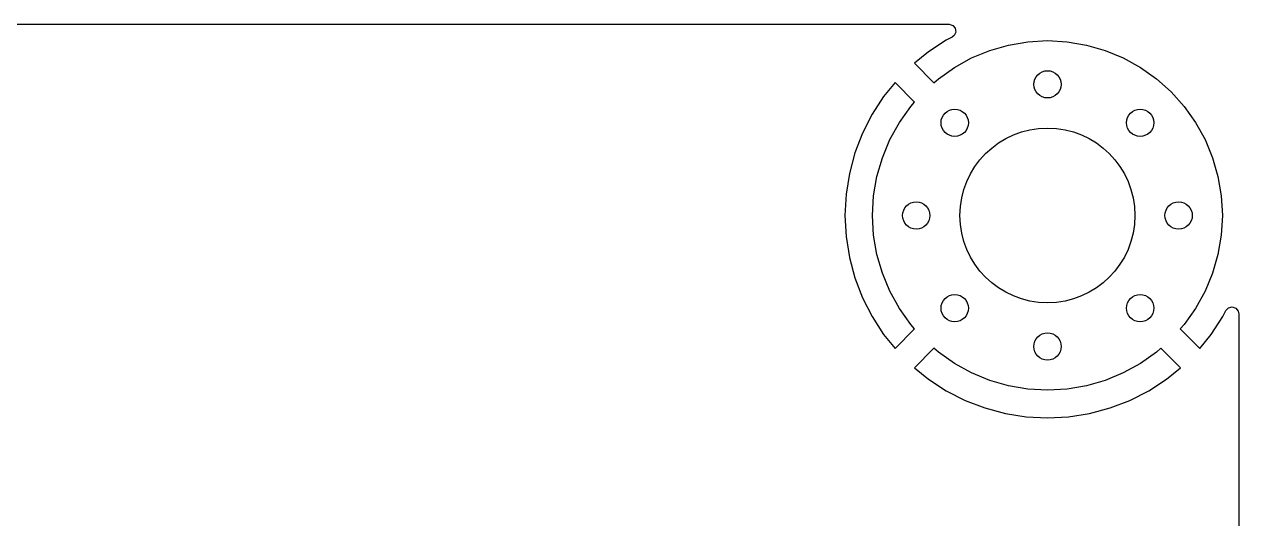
# Model space of a CAD drawing. Extents: x 2.85 to 10.26, y -4.55 to -2.42.
# Drawn here: x 9.381 to 10.256, y -2.778 to -2.421 of the extents above; entities that cross this region are included whole.
import ezdxf

# ---------------------------------------------------------------- set-up
doc = ezdxf.new("R2010")
doc.units = 0
doc.header["$MEASUREMENT"] = 0
doc.layers.add('BLACK', color=7, linetype='CONTINUOUS')

msp = doc.modelspace()

# ---------------------------------------------------------------- linework, layer by layer
at = {"layer": 'BLACK', "linetype": 'CONTINUOUS'}
for p, q in [((3.84346, -2.42128), (10.04731, -2.42128)), ((10.04731, -2.42128), (10.04995, -2.42205)), ((10.04995, -2.42205), (10.05175, -2.42413)), ((10.04953, -2.43051), (10.04518, -2.43273)), ((10.051, -2.42936), (10.04953, -2.43051)), ((10.05214, -2.42686), (10.051, -2.42936)), ((10.05175, -2.42413), (10.05214, -2.42686)), ((10.04518, -2.43273), (10.03237, -2.44104)), ((10.06345, -2.44555), (10.0765, -2.44014)), ((10.0765, -2.44014), (10.09008, -2.43623)), ((10.09008, -2.43623), (10.104, -2.43386)), ((10.104, -2.43386), (10.11811, -2.43307)), ((10.11811, -2.43307), (10.13222, -2.43386)), ((10.13222, -2.43386), (10.14614, -2.43623)), ((10.14614, -2.43623), (10.15972, -2.44014)), ((10.15972, -2.44014), (10.17277, -2.44555)), ((10.03237, -2.44104), (10.02223, -2.44926)), ((10.02223, -2.44926), (10.02223, -2.44926)), ((10.02223, -2.44926), (10.03638, -2.4634)), ((10.05108, -2.45238), (10.06345, -2.44555)), ((10.17277, -2.44555), (10.18514, -2.45238)), ((10.03956, -2.46056), (10.05108, -2.45238)), ((10.18514, -2.45238), (10.19666, -2.46056)), ((10.00831, -2.46318), (10.0001, -2.47332)), ((10.02246, -2.47732), (10.00831, -2.46318)), ((10.00831, -2.46318), (10.00831, -2.46318)), ((10.03638, -2.4634), (10.03956, -2.46056)), ((10.19666, -2.46056), (10.20719, -2.46997)), ((10.0001, -2.47332), (9.99178, -2.48612)), ((10.20719, -2.46997), (10.21661, -2.48051)), ((10.01144, -2.49203), (10.01961, -2.48051)), ((10.01961, -2.48051), (10.02246, -2.47732)), ((10.21661, -2.48051), (10.22478, -2.49203)), ((9.99178, -2.48612), (9.98485, -2.49972)), ((10.0046, -2.50439), (10.01144, -2.49203)), ((10.22478, -2.49203), (10.23162, -2.50439)), ((9.98485, -2.49972), (9.97938, -2.51398)), ((9.9992, -2.51745), (10.0046, -2.50439)), ((10.23162, -2.50439), (10.23702, -2.51745)), ((9.97938, -2.51398), (9.97543, -2.52873)), ((9.99528, -2.53102), (9.9992, -2.51745)), ((10.23702, -2.51745), (10.24094, -2.53102)), ((9.97543, -2.52873), (9.97304, -2.54381)), ((9.97543, -2.52873), (9.97543, -2.52873)), ((9.99292, -2.54495), (9.99528, -2.53102)), ((10.24094, -2.53102), (10.2433, -2.54495)), ((9.97304, -2.54381), (9.97224, -2.55906)), ((9.99213, -2.55906), (9.99292, -2.54495)), ((10.2433, -2.54495), (10.24409, -2.55906)), ((9.97224, -2.55906), (9.97224, -2.55906)), ((9.97224, -2.55906), (9.97304, -2.5743)), ((9.99292, -2.57316), (9.99213, -2.55906)), ((10.24409, -2.55906), (10.2433, -2.57316)), ((9.97304, -2.5743), (9.97543, -2.58938)), ((9.99528, -2.58709), (9.99292, -2.57316)), ((10.2433, -2.57316), (10.24094, -2.58709)), ((9.9992, -2.60067), (9.99528, -2.58709)), ((10.24094, -2.58709), (10.23702, -2.60067)), ((9.97543, -2.58938), (9.97543, -2.58938)), ((9.97543, -2.58938), (9.97938, -2.60413)), ((9.97938, -2.60413), (9.98485, -2.61839)), ((10.0046, -2.61372), (9.9992, -2.60067)), ((10.23702, -2.60067), (10.23162, -2.61372)), ((10.01144, -2.62608), (10.0046, -2.61372)), ((10.23162, -2.61372), (10.22478, -2.62608)), ((9.98485, -2.61839), (9.99178, -2.63199)), ((9.99178, -2.63199), (10.0001, -2.64479)), ((10.01961, -2.6376), (10.01144, -2.62608)), ((10.22478, -2.62608), (10.21661, -2.6376)), ((10.23612, -2.64479), (10.24444, -2.63199)), ((10.24444, -2.63199), (10.24665, -2.62764)), ((10.24444, -2.63199), (10.24444, -2.63199)), ((10.24665, -2.62764), (10.24854, -2.62564)), ((10.24854, -2.62564), (10.25121, -2.62498)), ((10.25121, -2.62498), (10.25382, -2.62586)), ((10.25382, -2.62586), (10.25553, -2.62802)), ((10.25553, -2.62802), (10.25589, -2.62985)), ((10.25589, -2.62985), (10.25589, -4.40933)), ((10.00831, -2.65494), (10.02246, -2.64079)), ((10.02246, -2.64079), (10.01961, -2.6376)), ((10.21661, -2.6376), (10.21376, -2.64079)), ((10.21376, -2.64079), (10.22791, -2.65494)), ((10.0001, -2.64479), (10.00831, -2.65494)), ((10.22791, -2.65494), (10.23612, -2.64479)), ((10.23612, -2.64479), (10.23612, -2.64479)), ((10.00831, -2.65494), (10.00831, -2.65494)), ((10.03638, -2.65471), (10.02223, -2.66885)), ((10.03956, -2.65755), (10.03638, -2.65471)), ((10.05108, -2.66573), (10.03956, -2.65755)), ((10.19666, -2.65755), (10.18514, -2.66573)), ((10.19984, -2.65471), (10.19666, -2.65755)), ((10.21399, -2.66885), (10.19984, -2.65471)), ((10.06345, -2.67256), (10.05108, -2.66573)), ((10.18514, -2.66573), (10.17277, -2.67256)), ((10.02223, -2.66885), (10.02223, -2.66885)), ((10.02223, -2.66885), (10.03237, -2.67707)), ((10.0765, -2.67797), (10.06345, -2.67256)), ((10.17277, -2.67256), (10.15972, -2.67797)), ((10.20385, -2.67707), (10.21399, -2.66885)), ((10.03237, -2.67707), (10.04518, -2.68538)), ((10.04518, -2.68538), (10.05878, -2.69231)), ((10.09008, -2.68188), (10.0765, -2.67797)), ((10.104, -2.68425), (10.09008, -2.68188)), ((10.11811, -2.68504), (10.104, -2.68425)), ((10.13222, -2.68425), (10.11811, -2.68504)), ((10.14614, -2.68188), (10.13222, -2.68425)), ((10.15972, -2.67797), (10.14614, -2.68188)), ((10.17744, -2.69231), (10.19104, -2.68538)), ((10.19104, -2.68538), (10.20385, -2.67707)), ((10.20385, -2.67707), (10.20385, -2.67707)), ((10.05878, -2.69231), (10.07303, -2.69778)), ((10.16319, -2.69778), (10.17744, -2.69231)), ((10.07303, -2.69778), (10.08778, -2.70174)), ((10.08778, -2.70174), (10.08778, -2.70174)), ((10.08778, -2.70174), (10.10286, -2.70413)), ((10.13336, -2.70413), (10.14844, -2.70174)), ((10.14844, -2.70174), (10.16319, -2.69778)), ((10.14844, -2.70174), (10.14844, -2.70174)), ((10.10286, -2.70413), (10.11811, -2.70492)), ((10.11811, -2.70492), (10.13336, -2.70413)), ((10.11811, -2.70492), (10.11811, -2.70492))]:
    msp.add_line(p, q, dxfattribs=at)
at = {"layer": 'BLACK'}
for centre, radius in [((10.11811, -2.46457), 0.00984), ((10.0513, -2.49224), 0.00984), ((10.18492, -2.49224), 0.00984), ((10.11811, -2.55906), 0.06299), ((10.02362, -2.55906), 0.00984), ((10.2126, -2.55906), 0.00984), ((10.0513, -2.62587), 0.00984), ((10.18492, -2.62587), 0.00984), ((10.11811, -2.65354), 0.00984)]:
    msp.add_circle(centre, radius, dxfattribs=at)

doc.saveas('drawing.dxf')
